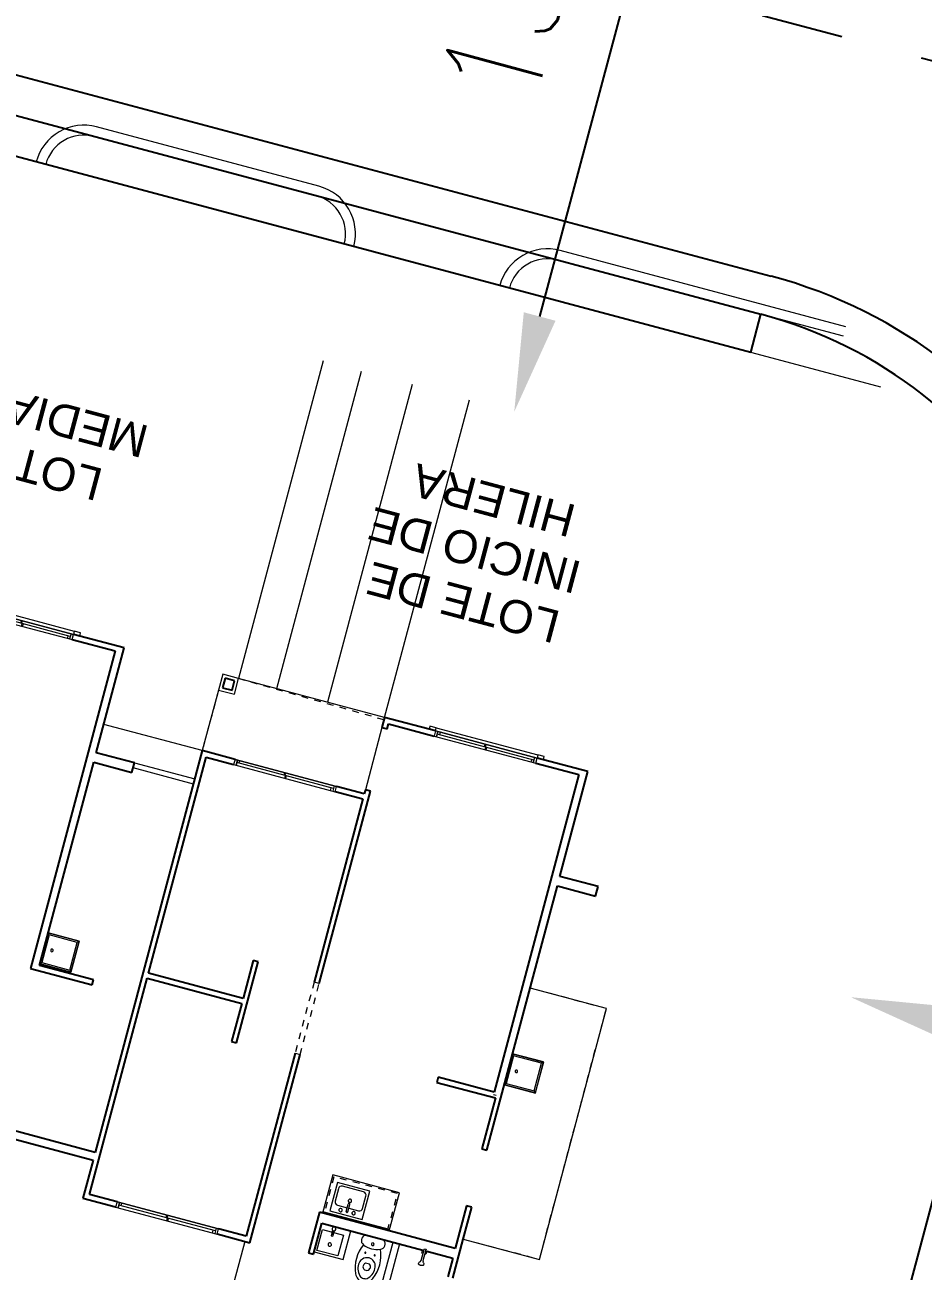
# Model space of a CAD drawing. Header units: metres. Extents: x 689715 to 690980, y 1005284 to 1006835.
# Drawn here: x 690750.45 to 690764.12, y 1005584.69 to 1005603.64 of the extents above; entities that cross this region are included whole.
import ezdxf

# ---------------------------------------------------------------- set-up
doc = ezdxf.new("R2010")
doc.units = ezdxf.units.M
for name, pattern in [('CENTER', [2, 1.25, -0.25, 0.25, -0.25]), ('Dash', [0.006, 0.003, -0.003]), ('Overhead', [0.00396875, 0.00238125, -0.0015875])]:
    doc.linetypes.add(name, pattern=pattern)
for name, color, linetype, lineweight in [('A-AREA', 250, 'Dash', 9), ('A-COLS', 52, 'Continuous', 9), ('A-DETL-GENF', 92, 'Continuous', 9), ('A-DETL-MEDM', 33, 'Continuous', 18), ('A-FLOR', 250, 'Continuous', 9), ('A-GENM', 13, 'Continuous', 9), ('A-GLAZ', 151, 'Continuous', 9), ('A-WALL', 250, 'Continuous', 9), ('G-ANNO-TEXT', 2, 'Continuous', 9), ('P-PIPE', 250, 'Continuous', 9), ('P-SANR-FIXT', 250, 'Continuous', 9), ('Q-CASE', 31, 'Continuous', 9), ('X1$0$A-FLOR', 250, 'Continuous', 9)]:
    doc.layers.add(name, color=color, linetype=linetype, lineweight=lineweight)
for name, color, linetype in [('A-BLDG', 7, 'Continuous'), ('C-CALLE-ACERA', 8, 'Continuous'), ('C-CALLE-DIM', 5, 'Continuous'), ('C-CALLE-RGIRO', 8, 'Continuous'), ('CALLES-CENTRO', 2, 'CENTER')]:
    doc.layers.add(name, color=color, linetype=linetype)
doc.styles.add('ARIAL', font='arial.ttf')
doc.styles.add('ESTANDAR', font='romans.shx')
doc.styles.add('ESTANDAR 0.8', font='romans.shx', dxfattribs={"width": 0.8})
doc.dimstyles.new('R_GIRO', dxfattribs={"dimtxt": 1.2, "dimasz": 1.2, "dimexe": 0.18, "dimexo": 0.0625, "dimgap": 0.09, "dimtad": 0, "dimdec": 1, "dimdsep": 46, "dimtxsty": 'ESTANDAR', "dimcen": 0, "dimclrt": 2, "dimadec": 0, "dimazin": 0, "dimtfac": 1, "dimtdec": 1, "dimtofl": 0, "dimtmove": 0, "dimatfit": 3, "dimfxl": 1, "dimtolj": 1, "dimtzin": 0, "dimarcsym": 0})
doc.dimstyles.new('RGIRO', dxfattribs={"dimtxt": 1.5, "dimasz": 1.5, "dimexe": 0.18, "dimexo": 0.06, "dimgap": 0.9, "dimtad": 1, "dimzin": 0, "dimdsep": 46, "dimtxsty": 'ESTANDAR 0.8', "dimcen": 0, "dimse1": 1, "dimse2": 1, "dimclrd": 9, "dimclre": 1, "dimclrt": 3, "dimadec": 0, "dimazin": 0, "dimtfac": 1, "dimtmove": 2, "dimatfit": 3, "dimfxl": 1, "dimtfill": 1, "dimtolj": 1, "dimtzin": 0, "dimarcsym": 2})

# ---------------------------------------------------------------- blocks, each defined once
blk = doc.blocks.new('*D139')
at = {"layer": 'C-CALLE-DIM', "color": 9, "lineweight": -2, "transparency": 16777216}
blk.add_line((690776.0601947187, 1005585.373957498), (690764.4655124819, 1005588.466423151), dxfattribs=at)
at = {"layer": 'C-CALLE-DIM', "color": 9, "transparency": 16777216}
for points in [[(690764.5299388496, 1005588.707979031), (690764.4010861141, 1005588.224867271), (690763.0161772022, 1005588.852981358)], [(690776.1246210863, 1005585.615513378), (690775.9957683508, 1005585.132401618), (690777.5095299983, 1005584.987399291)]]:
    blk.add_solid(points, dxfattribs=at)
at = {"layer": 'Defpoints', "color": 0, "transparency": 16777216}
for p in [(690763.3912588153, 1005590.259287072), (690763.0161772022, 1005588.852981358), (690777.8846116113, 1005586.393705004)]:
    blk.add_point(p, dxfattribs=at)
at = {"layer": 'C-CALLE-DIM', "color": 3, "transparency": 16777216, "insert": (690770.6880676276, 1005588.514459132), "char_height": 1.5, "attachment_point": 5, "rotation": 345.0660436332267, "style": 'ESTANDAR 0.8', "bg_fill": 3, "box_fill_scale": 1.1, "bg_fill_color": 256, "bg_fill_true_color": 13158600, "bg_fill_transparency": 0}
blk.add_mtext('\\A1;15.00', dxfattribs=at)
blk = doc.blocks.new('*D137')
at = {"layer": 'C-CALLE-DIM', "color": 9, "lineweight": -2, "transparency": 16777216}
blk.add_line((690761.0135693222, 1005609.450218302), (690758.2818913285, 1005599.208248993), dxfattribs=at)
at = {"layer": 'C-CALLE-DIM', "color": 9, "transparency": 16777216}
for points in [[(690760.7720134421, 1005609.51464467), (690761.255125202, 1005609.385791935), (690761.4001275288, 1005610.899553582)], [(690758.0403354485, 1005599.272675361), (690758.5234472083, 1005599.143822625), (690757.8953331218, 1005597.758913713)]]:
    blk.add_solid(points, dxfattribs=at)
at = {"layer": 'Defpoints', "color": 0, "transparency": 16777216}
for p in [(690761.9020175734, 1005610.765692413), (690757.8953331218, 1005597.758913713), (690758.3972231664, 1005597.625052544)]:
    blk.add_point(p, dxfattribs=at)
at = {"layer": 'C-CALLE-DIM', "color": 3, "transparency": 16777216, "insert": (690758.0534615177, 1005604.754447675), "char_height": 1.5, "attachment_point": 5, "rotation": 75.06604363485307, "style": 'ESTANDAR 0.8', "bg_fill": 3, "box_fill_scale": 1.1, "bg_fill_color": 256, "bg_fill_true_color": 13158600, "bg_fill_transparency": 0}
blk.add_mtext('\\A1;13.60', dxfattribs=at)
blk = doc.blocks.new('Window-Sliding - VENTANA DE 1_60 X 1_20-675561-PLANO CLAVE')
at = {"layer": 'A-GLAZ'}
for p, q in [((0.8003658304546725, 0.03999999999999999), (-0.7996341695453272, 0.03999999999999999)), ((-0.7996341695453272, 0.03999999999999999), (-0.7996341695453272, -0.04254999999902379)), ((-0.7996341695453272, 0.04000000000097636), (0.8003658304546725, 0.04000000000097636)), ((-0.7615341697799087, -0.04254999999902379), (-0.7615341697799087, 0.04000000000097636)), ((-0.7615341697799087, 0.04000000000097636), (-0.7615341697799087, -0.04254999999902379)), ((-0.7266091695452884, 0.04000000000097636), (-0.7266091695452884, -0.001274999999028649)), ((-0.02185916954532734, 0.04000000000097636), (-0.02185916954532734, -0.001274999999028649)), ((0.000365830454672653, -0.001274999999028649), (0.000365830454672653, 0.04000000000097636)), ((0.7622658304671645, 0.04000000000097636), (0.7622658304671645, -0.04254999999902379)), ((0.8003658304546725, -0.04254999999902379), (0.8003658304546725, 0.03999999999999999)), ((-0.7996341695453272, -0.04254999999902379), (0.8003658304546725, -0.04254999999902379)), ((-0.7996341695453272, -0.04254999999902379), (0.8003658304546725, -0.04254999999902379)), ((-0.7996341692992297, -0.04254999999902379), (0.8003658304556447, -0.04254999999902379)), ((0.7622658304671645, -0.001274999999028649), (-0.7615341697799086, -0.001274999999028649)), ((0.000365830454672653, -0.001274999999028649), (0.000365830454672653, -0.04254999999902379)), ((0.02259083045467268, -0.04254999999902379), (0.02259083045467268, -0.001274999999028649)), ((0.7273408304547152, -0.04254999999902379), (0.7273408304547152, -0.001274999999028649))]:
    blk.add_line(p, q, dxfattribs=at)
blk = doc.blocks.new('M_MOLDURA SENCILLA PARA VENTANAS - Type 3-V2-PLANO CLAVE')
at = {"layer": 'A-GENM', "lineweight": 18}
for p, q in [((-0.675000000000009, 0.09000000000000012), (-0.7750000000000079, 0.09000000000000012)), ((-0.7750000000000079, 0.09000000000000012), (-0.7750000000000079, 0.04000000000000011)), ((-0.7750000000000079, 0.04000000000000011), (-0.675000000000009, 0.04000000000000011)), ((-0.675000000000009, 0.04000000000000011), (-0.675000000000009, 0.09000000000000012)), ((1.024999999999992, 0.09000000000000012), (0.9249999999999912, 0.09000000000000012)), ((0.9249999999999912, 0.09000000000000012), (0.9249999999999912, 0.04000000000000011)), ((0.926750023263787, 0.04000000000000011), (1.024999999999992, 0.04000000000000011)), ((1.024999999999992, 0.04000000000000011), (1.024999999999992, 0.09000000000000012))]:
    blk.add_line(p, q, dxfattribs=at)
at = {"layer": 'A-GENM'}
blk.add_line((-0.675000000000008, 0.09000000000000001), (0.924999999999992, 0.09000000000000001), dxfattribs=at)
blk = doc.blocks.new('Sink - Utility - 455 mmx455 mm-688411-PLANO CLAVE')
at = {"layer": 'P-SANR-FIXT'}
for p, q in [((0.494128402543429, 0.2444437499999881), (0.006527169486172977, 0.2444437499999881)), ((0.006527169486180016, 0.2436499999999884), (0.4933346525434293, 0.2436499999999884)), ((0.02936875000000625, 0.2174562499999934), (0.006527169486180016, 0.2436499999999884)), ((0.02936875000000625, 0.2174562499999934), (0.02936875000000625, -0.2174562500000077)), ((0.4706312500000136, 0.2174562499999934), (0.02936875000000625, 0.2174562499999934)), ((0.4933346525434293, 0.2436499999999884), (0.4706312500000136, 0.2174562499999934)), ((0.4706312500000136, -0.2174562500000076), (0.4706312500000136, 0.2174562499999934)), ((0.4933346525434293, 0.2436499999999884), (0.4933346525434293, -0.2436500000000057)), ((0.4941284025434291, -0.2444437500000057), (0.4941284025434291, 0.2444437499999881)), ((0.02936875000000625, -0.2174562500000077), (0.006527169486180016, -0.2436500000000057)), ((0.4933346525434293, -0.2436500000000057), (0.006527169486180016, -0.2436500000000057)), ((0.006527169486171747, -0.2444437500000056), (0.4941284025434291, -0.2444437500000056)), ((0.02936875000000625, -0.2174562500000077), (0.4706312500000136, -0.2174562500000077)), ((0.4706312500000136, -0.2174562500000076), (0.4933346525434293, -0.2436500000000057))]:
    blk.add_line(p, q, dxfattribs=at)
for centre, radius, start, end in [((0.1301750000000063, -9.71852056014801e-15), 0.02000000000000002, 90.00000000000084, 269.9999999999999), ((0.1301750000000063, -9.718520560148014e-15), 0.01999999999999999, 89.99999999999997, 269.9999999999994), ((0.1301750000000063, -9.71852056014801e-15), 0.02, 269.9999999999999, 89.99999999999962), ((0.1301750000000063, -9.718520560148014e-15), 0.01999999999999999, 269.9999999999994, 89.9999999999993)]:
    blk.add_arc(centre, radius, start, end, dxfattribs=at)
blk = doc.blocks.new('FRESNO B')
at = {"layer": 'A-FLOR', "color": 141}
for p, q in [((-1.953992523340276e-13, 6.730000000000018), (0.9499999999999424, 6.730000000000004)), ((0.9499999999999424, 6.65000000000002), (-7.460698725481052e-14, 6.65000000000002)), ((-8.881784197001252e-14, 5.249999999999986), (-8.881784197001252e-14, 6.204096295797726)), ((-7.460698725481052e-14, 6.204096295797697), (1.549999999999887, 6.204096295797697))]:
    blk.add_line(p, q, dxfattribs=at)
at = {"layer": 'A-WALL', "color": 141, "lineweight": 25}
for p, q in [((1.549999999999894, 12.65000000000002), (-6.750155989720952e-14, 12.65000000000002)), ((-7.460698725481052e-14, 6.204096295797697), (-6.750155989720952e-14, 12.53000000000002)), ((-6.750155989720952e-14, 12.53000000000002), (3.769999999999921, 12.53000000000002)), ((1.669999999999892, 10.08000000000003), (0.6999999999999922, 10.08000000000003)), ((0.6999999999999922, 10.08000000000003), (0.6999999999999922, 10.00000000000003)), ((1.669999999999892, 5.080000000000027), (1.669999999999892, 10.08000000000003)), ((0.6999999999999922, 10.00000000000003), (1.549999999999894, 10.00000000000003)), ((1.549999999999894, 10.00000000000003), (1.549999999999887, 6.800000000000026)), ((1.549999999999887, 6.800000000000026), (0.9499999999999424, 6.800000000000026)), ((0.9499999999999424, 6.800000000000026), (0.9499999999999424, 6.65000000000002)), ((0.9499999999999424, 6.65000000000002), (1.549999999999887, 6.65000000000002)), ((1.549999999999887, 6.65000000000002), (1.549999999999887, 5.000000000000014)), ((1.549999999999887, 5.000000000000014), (2.349999999999884, 5.000000000000014)), ((2.349999999999884, 5.080000000000027), (1.669999999999892, 5.080000000000027))]:
    blk.add_line(p, q, dxfattribs=at)
at = {"layer": 'X1$0$A-FLOR', "color": 141}
for p, q in [((0.4999999999998082, -1.800000000000168), (7.79999999999988, -1.800000000000182)), ((0.4999999999998046, -2.40000000000002), (3.999999999999904, -2.400000000000034)), ((0.4999999999998046, -2.550000000000026), (3.999999999999904, -2.550000000000026))]:
    blk.add_line(p, q, dxfattribs=at)
for radius in [0.75, 0.6]:
    blk.add_arc((3.999999999999904, -1.800000000000026), radius, 270, 0, dxfattribs=at)
at = {"layer": 'A-GENM', "color": 141, "rotation": 180}
blk.add_blockref('M_MOLDURA SENCILLA PARA VENTANAS - Type 3-V2-PLANO CLAVE', (3.27675002326367, 5.04000000000002), dxfattribs=at)
at = {"layer": 'A-GLAZ', "color": 141, "rotation": 180}
blk.add_blockref('Window-Sliding - VENTANA DE 1_60 X 1_20-675561-PLANO CLAVE', (3.150365830454557, 5.04000000000002), dxfattribs=at)
at = {"layer": 'P-SANR-FIXT', "color": 141, "rotation": 180}
blk.add_blockref('Sink - Utility - 455 mmx455 mm-688411-PLANO CLAVE', (1.556527169486078, 9.730000000000032), dxfattribs=at)
at = {"layer": 'G-ANNO-TEXT', "color": 141, "char_height": 0.5, "attachment_point": 1, "style": 'ARIAL'}
for s, insert, width in [('LOTE DE ', (2.534416308166673, 2.953583899203593), 3.142615), ('MEDIANERO', (2.031707974833342, 2.143297440870256), 4.168774999999999)]:
    blk.add_mtext(s, dxfattribs=dict(at, insert=insert, width=width))
blk = doc.blocks.new('M_MOLDURA SENCILLA PARA VENTANAS - Type 3-V10-PLANO CLAVE')
at = {"layer": 'A-GENM', "lineweight": 18}
for p, q in [((-0.6750000000000111, 0.09000000000000012), (-0.7750000000000058, 0.09000000000000012)), ((-0.7750000000000058, 0.09000000000000012), (-0.7750000000000058, 0.04000000000000011)), ((-0.7750000000000058, 0.04000000000000011), (-0.6750000000000111, 0.04000000000000011)), ((-0.6750000000000111, 0.04000000000000011), (-0.6750000000000111, 0.09000000000000012)), ((1.024999999999992, 0.09000000000000012), (0.9249999999999889, 0.09000000000000012)), ((0.9249999999999889, 0.09000000000000012), (0.9249999999999889, 0.04000000000000011)), ((0.9249999999999889, 0.04000000000000011), (1.024999999999992, 0.04000000000000011)), ((1.024999999999992, 0.04000000000000011), (1.024999999999992, 0.09000000000000012))]:
    blk.add_line(p, q, dxfattribs=at)
at = {"layer": 'A-GENM'}
blk.add_line((-0.675000000000008, 0.09000000000000001), (0.924999999999992, 0.09000000000000001), dxfattribs=at)
blk = doc.blocks.new('Asiento de WC con cisterna - Basado en muro _1_ - 700 x 370 mm-V7-PLANO CLAVE')
at = {"layer": 'P-SANR-FIXT'}
for p, q in [((0.08188709035935567, 0.5055635977873038), (0.09421954282716859, 0.493231145319493)), ((0.09421954282716859, 0.493231145319493), (0.1557804571728157, 0.493231145319493)), ((0.1557804571728157, 0.493231145319493), (0.1681124345074399, 0.5055631226541172)), ((-0.02187722138719559, 0.07499999999999994), (-0.02187722138719559, 0.08391989724035026)), ((-0.02187722138719559, 0.07499999999999994), (-0.02187722138719559, 0.08391989724035026)), ((0.2718772213871811, 0.0839198972403314), (0.2718772213871811, 0.07499999999999994)), ((0.2718772213871811, 0.0839198972403314), (0.2718772213871811, 0.07499999999999994))]:
    blk.add_line(p, q, dxfattribs=at)
for centre, radius, start, end in [((0.1263906931667725, 0.6279586832031133), 0.1500205755124663, 90.53114040896261, 156.2031105431063), ((0.1263906931667726, 0.627958683203113), 0.1500205755124664, 90.53114040896229, 156.2031105431058), ((0.1236093068331425, 0.6279586832032669), 0.1500205755124664, 23.79688945691986, 89.46885958470654), ((0.1236093068331423, 0.6279586832032668), 0.1500205755124665, 23.79688945691951, 89.46885958470611), ((0.5000422088294059, 0.4631829594189233), 0.5583911110627031, 156.2031105431048, 204.6060293370741), ((0.5000422088294061, 0.4631829594189232), 0.5583911110627032, 156.2031105431045, 204.6455084719933), ((0.2155035793955505, 0.5453808393940114), 0.2198801290422032, 135.6026374064219, 189.0939245400835), ((0.1167033178664538, 0.6421242949030073), 0.08160219203835921, 84.16452320228078, 135.6026374064211), ((0.1249996889637568, 0.5385196732527052), 0.05811982397823022, 17.18294614083706, 162.8135445182307), ((0.1332966821335287, 0.6421242949030073), 0.08160219203835917, 44.39736259357652, 95.8354767977185), ((0.03449642060443201, 0.5453808393940114), 0.2198801290422031, 350.9060754599147, 44.3973625935772), ((-0.2500422088294234, 0.4631829594189235), 0.5583911110627031, 335.3544915280072, 23.79688945691954), ((-0.2500422088294235, 0.4631829594189235), 0.5583911110627032, 335.3939706629263, 23.79688945691991), ((0.1249965700011368, 0.5308938083802591), 0.1282210170177353, 189.0939245400833, 270.0015327010727), ((0.1172424294186785, 0.5409189368466328), 0.0499999999999988, 162.8135445182306, 225.0000000000047), ((0.1250034299988457, 0.5308938083802591), 0.1282210170177353, 269.9984672994297, 317.5547232189022), ((0.1327570954481102, 0.5409184617134469), 0.05000000000000183, 314.9999999999996, 17.18294614083711), ((0.1250034299988457, 0.5308938083802591), 0.1282210170177355, 317.5547232189018, 350.9060754599144), ((0.0221904505495775, 0.1536969039532579), 0.0825275128411137, 113.1217691630647, 237.7255393616297), ((0.02219045054957754, 0.1536969039532579), 0.08252751284111375, 113.1217691630644, 237.7255393616293), ((0.1249999999999927, -0.08708317119861808), 0.3443382231803591, 66.87823083693358, 113.121769163063), ((0.1249999999982369, -0.08708317119446829), 0.3443382231758532, 112.6568070909436, 113.1217691630658), ((0.0518305911706004, 0.3404140648905677), 0.007829715225314391, 1.272221872585407e-12, 180.0000000000004), ((0.0518305911706004, 0.3404140648905676), 0.007829715225314412, 179.9999999999999, 359.9999999999992), ((0.1256452486108077, 0.1862915561837395), 0.02088535773801652, 2.544443745170813e-14, 180), ((0.1997880414132113, 0.3404140648905682), 0.007829715225314409, 7.124442486478279e-13, 180.000000000004), ((0.1997880414132113, 0.3404140648905676), 0.007829715225314452, 179.9999999999995, 1.933777246329818e-12), ((0.1249999999989467, -0.08708317120110491), 0.3443382231830575, 66.87823083693642, 67.34319290905344), ((0.2278095494504263, 0.1536969039532501), 0.08252751284111375, 302.2744606383561, 66.87823083693543), ((0.2278095494504263, 0.1536969039532501), 0.08252751284111372, 302.2744606383558, 66.87823083693507), ((0.1256452486108077, 0.1862915561837395), 0.02088535773801541, 180, 5.088887490341627e-14)]:
    blk.add_arc(centre, radius, start, end, dxfattribs=at)
blk = doc.blocks.new('Shower_System-Symmons-Dia-Shower-Tub_Spout - 2_5 GPM Flow Restrictor_ Chrome-789671-PLANO CLAVE')
at = {"layer": 'P-PIPE'}
for p, q in [((10.78847418490957, 5.64833240039586), (10.78847418490957, 5.673732400395861)), ((10.79472028818157, 5.642086297123863), (10.78847418490957, 5.64833240039586)), ((10.80742028818156, 5.634753948705157), (10.79472028818157, 5.642086297123863)), ((10.80742028818156, 5.620154265245772), (10.80742028818156, 5.634753948705157)), ((10.81377028818157, 5.463495703043542), (10.81377028818156, 5.614123166941712)), ((10.83917028818159, 5.614123166941712), (10.83917028818159, 5.463495703043542)), ((10.85822028818159, 5.642086297123863), (10.84552028818159, 5.634753948705158)), ((10.84552028818159, 5.634753948705158), (10.84552028818159, 5.620154265245772)), ((10.86446639145359, 5.648332400395861), (10.85822028818159, 5.642086297123863)), ((10.86446639145359, 5.673732400395862), (10.86446639145359, 5.648332400395861)), ((10.79472028818157, 5.458853730516862), (10.81200504935531, 5.463495703043542)), ((10.79472028818157, 5.455054265245675), (10.79472028818157, 5.458853730516862)), ((10.81377028818158, 5.455054265245715), (10.79472028818157, 5.455054265245715)), ((10.81200504935531, 5.463495703043542), (10.81377028818157, 5.463495703043542)), ((10.81377028818158, 5.429654265245681), (10.81377028818158, 5.455054265245715)), ((10.83917028818158, 5.429654265245681), (10.81377028818158, 5.429654265245681)), ((10.83917028818159, 5.463495703043542), (10.84093552700785, 5.463495703043542)), ((10.85822028818159, 5.455054265245715), (10.83917028818158, 5.455054265245715)), ((10.83917028818158, 5.455054265245715), (10.83917028818158, 5.429654265245681)), ((10.84093552700785, 5.463495703043542), (10.85822028818159, 5.458853730516863)), ((10.85822028818159, 5.458853730516863), (10.85822028818159, 5.455054265245715))]:
    blk.add_line(p, q, dxfattribs=at)
blk.add_open_spline([(10.78847418490957, 5.673732400395861), (10.78847654084586, 5.674601728311892), (10.78882015961313, 5.676313428696286), (10.79036904348912, 5.678832166529689), (10.79290117796723, 5.681205930820459), (10.79749763517924, 5.684101631818613), (10.80530575190709, 5.687059475227506), (10.81697131742473, 5.689164437133897), (10.82966575595639, 5.689597408816618), (10.8420135478714, 5.68831017386291), (10.8535677299157, 5.685208237250614), (10.86227323625739, 5.680183749285701), (10.86446050161287, 5.67590572018594), (10.86446639145359, 5.673732400395862)], degree=3, knots=[0, 0, 0, 0, 0.05263157894736842, 0.1052631578947368, 0.1578947368421053, 0.2105263157894737, 0.3157894736842105, 0.4210526315789473, 0.5263157894736842, 0.631578947368421, 0.7368421052631579, 0.868421052631579, 1, 1, 1, 1], dxfattribs=at)
for points in [[(10.81377028818156, 5.614123166941712), (10.81243554213799, 5.614630948917133), (10.81012839499278, 5.615792135391595), (10.80792105471739, 5.617888621405987), (10.80742151009942, 5.61939317255876), (10.80742028818156, 5.620154265245772)], [(10.84552028818159, 5.620154265245772), (10.84551906626373, 5.61939317255876), (10.84501952164576, 5.617888621405988), (10.84281218137037, 5.615792135391595), (10.84050503422517, 5.614630948917135), (10.83917028818159, 5.614123166941712)]]:
    blk.add_open_spline(points, degree=3, dxfattribs=at)
at = {"layer": 'P-SANR-FIXT'}
for p, q in [((10.79472028818157, 5.461404265245669), (10.79472028818157, 5.505854265245668)), ((10.79472028818157, 5.505854265245668), (10.81377028818157, 5.505854265245668)), ((10.83917028818158, 5.505854265245668), (10.85822028818158, 5.505854265245668)), ((10.85822028818158, 5.505854265245668), (10.85822028818158, 5.46140426524567)), ((10.73122028818158, 5.455054265245669), (10.73122028818158, 5.461404265245669)), ((10.73122028818158, 5.461404265245669), (10.79472028818157, 5.461404265245669)), ((10.85822028818158, 5.46140426524567), (10.92172028818158, 5.46140426524567)), ((10.92172028818158, 5.46140426524567), (10.92172028818158, 5.455054265245669))]:
    blk.add_line(p, q, dxfattribs=at)
blk = doc.blocks.new('M_PONTUS45_2017 - M_PONTUS45_2017-883207-PLANO CLAVE')
at = {"layer": 'A-GENM'}
for p, q in [((0.2279999999999978, 0.5280000000000005), (-0.2280000000000022, 0.5280000000000005)), ((-0.2280000000000022, 0.5280000000000005), (-0.2280000000000022, 0.07500000000000001)), ((-0.1359999999999999, 0.167995535799878), (-0.1359999999999999, 0.4948549201694228)), ((-0.1359999999999994, 0.4948549201694216), (0.1930000000000005, 0.4948549201694216)), ((0.1930000000000005, 0.4948549201694228), (0.1930000000000005, 0.167995535799878)), ((0.1930000000000005, 0.167995535799878), (-0.1359999999999999, 0.167995535799878))]:
    blk.add_line(p, q, dxfattribs=at)
at = {"layer": 'P-SANR-FIXT'}
for p, q in [((0.01334027428635848, 0.2253312500000225), (0.0133402742863582, 0.1390111950436073)), ((0.04366380000000099, 0.2253312500000224), (0.01334027428635848, 0.2253312500000225)), ((0.0221499999999993, 0.1999312500000069), (0.02214999999999903, 0.143680550901422)), ((0.03484999999999897, 0.1999312500000069), (0.0221499999999993, 0.1999312500000069)), ((0.03484999999999869, 0.1436805509014218), (0.03484999999999897, 0.1999312500000069)), ((0.0436638000000007, 0.1392898136295784), (0.04366380000000099, 0.2253312500000224))]:
    blk.add_line(p, q, dxfattribs=at)
for centre, radius, start, end in [((0.02850000000000183, 0.3600363776654815), 0.02717799999999874, 359.9999999999991, 179.9999999999995), ((0.02850000000000183, 0.3600363776654815), 0.02717799999999875, 179.9999999999999, 359.9999999999992), ((0.02850000000000062, 0.1150000000000157), 0.02937509999996869, 359.9999999999992, 179.9999999999995), ((0.02850000000000062, 0.1150000000000157), 0.0293750999999687, 179.9999999999998, 359.9999999999993), ((0.02850000000000262, 0.1149999999999975), 0.02937509999998626, 77.51585301925981, 102.4841469807401)]:
    blk.add_arc(centre, radius, start, end, dxfattribs=at)
blk = doc.blocks.new('M_Opening-Door - 0915 x 2134mm-891380-PLANO CLAVE')
at = {"layer": 'A-DETL-GENF', "linetype": 'Overhead'}
for p, q in [((0.5518113432835852, 0.04000000000000224), (-0.5681886567164147, 0.04000000000000224)), ((-0.5681886567164147, -0.03999999999999618), (0.5518113432835852, -0.03999999999999618))]:
    blk.add_line(p, q, dxfattribs=at)
at = {"layer": 'A-DETL-MEDM'}
for p, q in [((-0.5681886567164147, 0.04000000000000224), (-0.5681886567164147, -0.03999999999999618)), ((0.551811343283585, -0.03999999999999618), (0.551811343283585, 0.04000000000000224))]:
    blk.add_line(p, q, dxfattribs=at)
blk = doc.blocks.new('M_Base Cabinet-Double Door Sink Unit - 105-535934-PLANO CLAVE')
at = {"layer": 'Q-CASE', "linetype": 'Dash'}
for p, q in [((-0.4812622950819733, -6.767919558114955e-17), (-0.4812622950819733, -0.5799999999999997)), ((0.5187377049180263, -0.5799999999999997), (0.5187377049180263, -6.767919558114955e-17)), ((-0.4812622950819733, -0.5799999999999997), (0.5187377049180263, -0.5799999999999997))]:
    blk.add_line(p, q, dxfattribs=at)
blk = doc.blocks.new('Counter Top w Sink Hole - 600mm Depth-798893-PLANO CLAVE')
at = {"layer": 'Q-CASE'}
for p, q in [((-1.200462295081971, 0), (-1.200462295081971, -0.5999999999999998)), ((-0.1504622950819716, -0.5999999999999998), (-0.1504622950819716, 0)), ((-1.200462295081969, -0.01904999999999946), (-0.1504622950819689, -0.01904999999999946)), ((-1.200462295081971, -0.5999999999999998), (-0.1504622950819716, -0.5999999999999998))]:
    blk.add_line(p, q, dxfattribs=at)
blk = doc.blocks.new('Fregadero de cocina - Isla - 510 x 450 mm-V14-PLANO CLAVE')
at = {"layer": 'P-SANR-FIXT'}
for p, q in [((-0.2393107594349382, 0.2273454011136385), (-0.2393107594349382, -0.22265459888635)), ((0.2706892405650619, 0.2273454011136385), (-0.2393107594349382, 0.2273454011136385)), ((0.2706892405650619, -0.22265459888635), (0.2706892405650619, 0.2273454011136386)), ((-0.2012107594349317, 0.06224540111364279), (-0.2012107594349317, -0.1337545988863613)), ((0.002989240565061231, 0.1130454011136345), (-0.1504107594349398, 0.1130454011136345)), ((0.00298924056506123, 0.1701954011136374), (0.00298924056506123, 0.05314540111363695)), ((0.0283892405650612, 0.1701954011136374), (0.0283892405650612, 0.05314540111363695)), ((0.1817892405650552, 0.1130454011136363), (0.02838924056506121, 0.1130454011136363)), ((0.2325892405650642, -0.1337545988863628), (0.2325892405650642, 0.06224540111362735)), ((-0.1504107594349319, -0.1845545988863609), (0.1817892405650662, -0.1845545988863609)), ((-0.2393107594349382, -0.22265459888635), (0.2706892405650619, -0.22265459888635))]:
    blk.add_line(p, q, dxfattribs=at)
for centre, radius, start, end in [((-0.08591075943493846, 0.1671166075596429), 0.0254000000000002, 359.9999999999996, 179.9999999999998), ((0.1172892405650611, 0.172313332320954), 0.02540000000000013, 359.9999999999996, 179.9999999999998), ((-0.1504107594349399, 0.06224540111364263), 0.05079999999999229, 89.99999999999994, 180), ((-0.08591075943493846, 0.1671166075596429), 0.02540000000000019, 180.0000000000001, 3.562221243239139e-13), ((0.01568924056506129, -5.66033779171555e-17), 0.02539999999999978, 359.9999999999996, 179.9999999999998), ((0.01568924056506129, -5.586524424723636e-17), 0.02539999999999978, 180.0000000000001, 3.053332494204976e-13), ((0.01568924056506121, 0.1701954011136374), 0.0127, 359.9999999999996, 179.9999999999999), ((0.01568924056506121, 0.05314540111363695), 0.01269999999999997, 180, 5.088887490341627e-14), ((0.1172892405650611, 0.172313332320954), 0.02540000000000013, 180.0000000000001, 3.562221243239139e-13), ((0.1817892405650552, 0.06224540111362734), 0.05080000000000862, 359.9999999999996, 90.00000000000006), ((-0.150410759434932, -0.1337545988863612), 0.05079999999999975, 179.9999999999997, 269.9999999999994), ((0.1817892405650661, -0.1337545988863628), 0.05079999999999806, 269.9999999999996, 2.544443745170813e-14)]:
    blk.add_arc(centre, radius, start, end, dxfattribs=at)
blk = doc.blocks.new('M_Rectangular Column - 25X25-664251-PLANO CLAVE')
at = {"layer": 'A-COLS'}
for p, q in [((0.1250000000000005, 0.1250000000000036), (-0.1249999999999997, 0.1250000000000036)), ((-0.1249999999999997, 0.1250000000000036), (-0.1249999999999997, -0.1249999999999954)), ((0.1250000000000005, -0.1249999999999954), (0.1250000000000005, 0.1250000000000036)), ((-0.1249999999999997, -0.1249999999999954), (0.1250000000000005, -0.1249999999999954))]:
    blk.add_line(p, q, dxfattribs=at)
blk = doc.blocks.new('FRESNO A')
at = {"layer": 'A-COLS'}
h = blk.add_hatch(dxfattribs=at)
h.set_pattern_fill('FP_2', color=141, style=0, pattern_type=2)
h.set_pattern_definition([(49.99999999999999, (-60.87647028818293, 7.224945734754492), (0.4556770199074901, -0.04034170953528002), [0.048, -0.524]), (355, (-60.87647028818293, 7.224945734754492), (-0.08772022844793115, 0.4774622095213848), [0.038, -0.419]), (100.451, (-60.83847028818293, 7.221945734754492), (0.3676563626281205, 0.4379563894031687), [0.04, -0.445]), (46.184, (-60.87647028818293, 7.351945734754494), (0.6776120746636465, -0.1055219231725278), [0.071, -0.7859999999999999]), (96.63599999999998, (-60.82047028818293, 7.342945734754494), (0.5934750727977501, 0.618727999986832), [0.06099999999999998, -0.6679999999999996]), (351.184, (-60.87647028818293, 7.351945734754494), (0.5937771062446777, 0.6183015025856697), [0.057, -0.629]), (21, (-60.81347028818293, 7.319945734754491), (0.3789860528217545, -0.256200257155582), [0.048, -0.524]), (326, (-60.81347028818293, 7.319945734754491), (0.1547564319647091, 0.4601254685034858), [0.038, -0.419]), (71.45100000000001, (-60.78147028818293, 7.29894573475449), (0.5338849710407494, 0.2048019474927379), [0.04, -0.445]), (37.50000000000001, (-60.87647028818293, 7.224945734754492), (0.007874588010895286, 0.2114993873836487), [0.008, -0.406, 0.008, -0.417, -0.421]), (37.50000000000001, (-60.87647028818293, 7.224945734754492), (0.007874588010895286, 0.2114993873836487), [-0.8390000000000001, 0.008, -0.412]), (7.499999999999999, (-60.87647028818293, 7.224945734754492), (0.1666766369180628, 0.2509021695914251), [0.008, -0.234, 0.008, -0.396, -0.16]), (7.499999999999999, (-60.87647028818293, 7.224945734754492), (0.1666766369180628, 0.2509021695914251), [-0.647, 0.008, -0.152]), (327.5, (-61.01847028818293, 7.224945734754492), (0.3392980184879484, -0.01458953906577559), [0.008, -0.15, 0.008, -0.487, -0.657]), (327.5, (-61.01847028818293, 7.224945734754492), (0.3392980184879484, -0.01458953906577559), [-0.654, 0.008, -0.649]), (317.5, (-61.08147028818293, 7.224945734754492), (0.3702240791281796, 0.06358562128100498), [0.008, -0.198, 0.008, -0.321, -0.467]), (317.5, (-61.08147028818293, 7.224945734754492), (0.3702240791281796, 0.06358562128100498), [-0.535, 0.008, -0.458])])
h.paths.add_polyline_path([(7.100000000000065, 5.050000000000033), (7.250000000000085, 5.050000000000033), (7.250000000000085, 5.200000000000031), (7.100000000000065, 5.200000000000031), (7.100000000000065, 5.05739130434803)], flags=0)
at = {"layer": 'A-AREA', "color": 141}
for p, q in [((1.549999999999883, 12.36000000000009), (0.3499999999999375, 12.3600000000001)), ((0.3499999999999375, 12.3600000000001), (0.3499999999999233, 8.410000000000096)), ((0.3499999999999233, 8.410000000000096), (1.549999999999855, 8.410000000000089)), ((7.299999999999997, 5.250000000000036), (7.299999999999997, 6.204096295797761)), ((4.749999999999915, 5.039382239382341), (7.049999999999997, 5.003861003861097))]:
    blk.add_line(p, q, dxfattribs=at)
at = {"layer": 'A-COLS', "color": 141, "lineweight": 25}
for p, q in [((7.25, 5.200000000000038), (7.099999999999994, 5.200000000000038)), ((7.099999999999994, 5.200000000000038), (7.099999999999994, 5.050000000000033)), ((7.25, 5.050000000000033), (7.25, 5.200000000000038)), ((7.099999999999994, 5.050000000000033), (7.25, 5.050000000000033))]:
    blk.add_line(p, q, dxfattribs=at)
at = {"layer": 'A-FLOR', "color": 141}
for p, q in [((4.749999999999844, 13.25000000000011), (4.749999999999844, 14.15000000000011)), ((1.549999999999912, 12.36000000000009), (0.3499999999999375, 12.36000000000009)), ((0.3499999999999375, 12.36000000000009), (0.3499999999999375, 8.410000000000096)), ((0.3499999999999375, 8.410000000000096), (1.549999999999912, 8.410000000000096)), ((4.749999999999915, 5.160048147898884), (4.749999999999915, 6.140048147898938)), ((7.299999999999898, 5.250000000000036), (7.299999999999898, 6.204096295797775)), ((4.749999999999915, 5.000000000000099), (7.049999999999997, 5.000000000000099))]:
    blk.add_line(p, q, dxfattribs=at)
at = {"layer": 'A-WALL', "color": 141}
for p, q in [((2.469999999999899, 12.68000000000008), (2.469999999999899, 13.87000000000009)), ((2.569999999999894, 13.87000000000008), (2.569999999999894, 12.68000000000008)), ((1.629999999999868, 10.12000000000008), (1.669999999999874, 10.12000000000008))]:
    blk.add_line(p, q, dxfattribs=at)
at = {"layer": 'A-WALL', "color": 141, "lineweight": 25}
for p, q in [((3.689999999999898, 13.17000000000008), (3.689999999999912, 12.68000000000008)), ((3.769999999999897, 13.17000000000008), (3.689999999999898, 13.17000000000008)), ((3.769999999999897, 12.53000000000008), (3.769999999999897, 13.17000000000008)), ((5.185000000000002, 13.25000000000011), (4.66999999999986, 13.25000000000011)), ((4.66999999999986, 13.25000000000011), (4.66999999999986, 10.28681119365349)), ((4.749999999999858, 13.17000000000011), (5.185000000000002, 13.1700000000001)), ((4.749999999999858, 10.28681119365349), (4.749999999999858, 13.17000000000011)), ((7.299999999999912, 13.2500000000001), (6.785000000000011, 13.2500000000001)), ((6.785000000000011, 13.17000000000009), (7.219999999999914, 13.17000000000009)), ((7.219999999999914, 13.17000000000009), (7.219999999999914, 9.766811193653474)), ((7.299999999999912, 12.65000000000015), (7.299999999999912, 13.2500000000001)), ((1.549999999999883, 12.97500000000009), (1.549999999999883, 12.36000000000009)), ((1.629999999999868, 12.68000000000008), (1.629999999999868, 12.97500000000009)), ((2.038249999999877, 12.68000000000008), (1.629999999999868, 12.68000000000008)), ((1.629999999999868, 12.53000000000009), (3.769999999999897, 12.53000000000008)), ((1.629999999999868, 11.86000000000008), (1.629999999999868, 12.53000000000009)), ((3.689999999999898, 12.68000000000008), (2.10174999999991, 12.68000000000008)), ((8.849814697676877, 12.65000000000015), (7.299999999999912, 12.65000000000015)), ((7.299999999999912, 6.204096295797761), (7.299999999999912, 12.53000000000015)), ((1.549999999999883, 12.35998642538004), (1.549999999999855, 11.86000000000008)), ((1.549999999999855, 11.86000000000008), (1.629999999999868, 11.86000000000008)), ((1.549999999999855, 10.96000000000008), (1.549999999999855, 6.800000000000097)), ((1.629999999999868, 10.96000000000008), (1.549999999999855, 10.96000000000008)), ((1.629999999999853, 10.16000000000008), (1.629999999999868, 10.96000000000008)), ((5.729999999999933, 10.36681119365348), (5.649999999999892, 10.36681119365349)), ((5.649999999999892, 10.36681119365349), (5.649999999999935, 9.086811193653489)), ((5.729999999999933, 9.766811193653481), (5.729999999999933, 10.36681119365348)), ((2.549999999999855, 10.16000000000007), (1.629999999999868, 10.16000000000008)), ((1.66999999999986, 10.08000000000008), (2.549999999999855, 10.08000000000008)), ((1.66999999999986, 5.080000000000098), (1.66999999999986, 10.08000000000008)), ((2.549999999999855, 10.08000000000008), (2.549999999999855, 10.16000000000007)), ((7.219999999999914, 9.766811193653474), (5.729999999999933, 9.766811193653481)), ((5.729999999999933, 9.086811193653489), (5.729999999999933, 9.686811193653476)), ((5.729999999999933, 9.686811193653476), (7.219999999999914, 9.686811193653476)), ((7.219999999999914, 9.686811193653476), (7.219999999999914, 6.28409629579776)), ((4.669999999999916, 9.166811193653494), (4.669999999999916, 6.140048147898931)), ((4.749999999999915, 6.284096295797767), (4.749999999999915, 9.166811193653494)), ((5.649999999999935, 9.086811193653489), (5.729999999999933, 9.086811193653489)), ((1.549999999999855, 6.800000000000097), (0.9499999999998607, 6.800000000000104)), ((0.9499999999998607, 6.800000000000104), (0.9499999999998607, 6.650000000000098)), ((0.9499999999998607, 6.650000000000098), (1.549999999999855, 6.650000000000098)), ((1.549999999999855, 6.650000000000098), (1.549999999999855, 5.000000000000099)), ((5.184999999999917, 6.284096295797767), (4.749999999999915, 6.284096295797767)), ((7.219999999999914, 6.28409629579776), (6.784999999999926, 6.28409629579776)), ((4.669999999999916, 6.140048147898931), (4.749999999999915, 6.140048147898931)), ((4.749999999999915, 6.204096295797761), (5.184999999999917, 6.204096295797761)), ((4.749999999999915, 6.140048147898931), (4.749999999999915, 6.204096295797768)), ((6.784999999999926, 6.204096295797761), (7.299999999999912, 6.204096295797761)), ((4.669999999999916, 5.160048147898941), (4.669999999999916, 5.080000000000098)), ((4.749999999999915, 5.160048147898941), (4.669999999999916, 5.160048147898941)), ((4.749999999999915, 5.000000000000099), (4.749999999999915, 5.160048147898941)), ((1.549999999999855, 5.000000000000099), (2.349999999999866, 5.000000000000099)), ((2.349999999999866, 5.080000000000098), (1.66999999999986, 5.080000000000098)), ((4.669999999999916, 5.080000000000098), (3.949999999999861, 5.080000000000098)), ((3.949999999999861, 5.000000000000099), (4.749999999999915, 5.000000000000099))]:
    blk.add_line(p, q, dxfattribs=at)
at = {"layer": 'X1$0$A-FLOR', "color": 141}
for p, q in [((4.749999999999901, 5.000000000000007), (4.749999999999901, -2.131628207280301e-14)), ((5.649999999999892, -2.131628207280301e-14), (5.649999999999892, 5.000000000000007)), ((6.449999999999989, 5.000000000000014), (6.449999999999989, -7.105427357601002e-15)), ((7.049999999999983, -7.105427357601002e-15), (7.049999999999983, 5.000000000000014)), ((-1.250000000000242, -1.800000000000004), (7.800000000000026, -1.800000000000011)), ((-0.5000000000002416, -2.40000000000002), (3.999999999999943, -2.400000000000013)), ((-0.5000000000002416, -2.550000000000018), (3.999999999999943, -2.550000000000011))]:
    blk.add_line(p, q, dxfattribs=at)
for centre, radius, start, end in [((3.999999999999943, -1.800000000000061), 0.75, 270, 0), ((3.999999999999943, -1.800000000000061), 0.6, 270, 0), ((7.800000000000026, -1.800000000000075), 0.75, 180, 270), ((7.800000000000026, -1.800000000000075), 0.6, 180, 270)]:
    blk.add_arc(centre, radius, start, end, dxfattribs=at)
at = {"layer": 'A-COLS', "color": 141}
blk.add_blockref('M_Rectangular Column - 25X25-664251-PLANO CLAVE', (7.174999999999997, 5.125000000000028), dxfattribs=at)
at = {"layer": 'A-GENM', "color": 141}
blk.add_blockref('M_PONTUS45_2017 - M_PONTUS45_2017-883207-PLANO CLAVE', (3.461999999999904, 12.60500000000008), dxfattribs=at)
for name, p, rotation in [('M_Opening-Door - 0915 x 2134mm-891380-PLANO CLAVE', (4.709999999999923, 9.718622536937076), 269.9999999999999), ('M_MOLDURA SENCILLA PARA VENTANAS - Type 3-V10-PLANO CLAVE', (3.274999999999849, 5.040000000000099), 180)]:
    blk.add_blockref(name, p, dxfattribs=dict(at, rotation=rotation))
at = {"layer": 'A-GLAZ', "color": 141, "rotation": 180}
for p in [(5.985365830454683, 13.2100000000001), (5.985365830454597, 6.24409629579776), (3.150365830454533, 5.040000000000099)]:
    blk.add_blockref('Window-Sliding - VENTANA DE 1_60 X 1_20-675561-PLANO CLAVE', p, dxfattribs=at)
at = {"layer": 'P-SANR-FIXT', "color": 141}
for name, p in [('Asiento de WC con cisterna - Basado en muro _1_ - 700 x 370 mm-V7-PLANO CLAVE', (2.7349999999999, 12.60500000000008)), ('Shower_System-Symmons-Dia-Shower-Tub_Spout - 2_5 GPM Flow Restrictor_ Chrome-789671-PLANO CLAVE', (-8.756470288181688, 7.224945734754492)), ('Fregadero de cocina - Isla - 510 x 450 mm-V14-PLANO CLAVE', (3.349310759434829, 12.24265459888645))]:
    blk.add_blockref(name, p, dxfattribs=at)
at = {"layer": 'P-SANR-FIXT', "color": 141, "rotation": 180}
blk.add_blockref('Sink - Utility - 455 mmx455 mm-688411-PLANO CLAVE', (1.556527169486046, 9.686350000000076), dxfattribs=at)
at = {"layer": 'Q-CASE', "color": 141}
for name, p in [('Counter Top w Sink Hole - 600mm Depth-798893-PLANO CLAVE', (3.870462295081865, 12.53000000000009)), ('M_Base Cabinet-Double Door Sink Unit - 105-535934-PLANO CLAVE', (3.176262295081855, 12.53000000000009))]:
    blk.add_blockref(name, p, dxfattribs=at)
at = {"layer": 'G-ANNO-TEXT', "color": 141, "char_height": 0.5, "attachment_point": 1, "style": 'ARIAL'}
for s, insert, width in [('LOTE DE ', (2.55483552264559, 3.253583899203583), 3.142615), ('INICIO DE ', (2.435773022645591, 2.443297440870246), 3.447256249999999), ('HILERA', (2.740043855978925, 1.633010982536909), 2.501265)]:
    blk.add_mtext(s, dxfattribs=dict(at, insert=insert, width=width))
blk = doc.blocks.new('*D151')
at = {"layer": 'C-CALLE-RGIRO', "color": 0, "lineweight": -2, "transparency": 16777216}
blk.add_line((690768.4721995189, 1005597.47382905), (690767.429400702, 1005596.880052468), dxfattribs=at)
at = {"layer": 'C-CALLE-RGIRO', "color": 0, "transparency": 16777216}
blk.add_solid([(690767.3304379386, 1005597.053852271), (690767.5283634656, 1005596.706252666), (690766.3866018855, 1005596.286275887)], dxfattribs=at)
at = {"layer": 'Defpoints', "color": 0, "transparency": 16777216}
for p in [(690766.3866018855, 1005596.286275887), (690759.8691092816, 1005592.575172256)]:
    blk.add_point(p, dxfattribs=at)
at = {"layer": 'C-CALLE-RGIRO', "color": 2, "transparency": 16777216, "insert": (690770.1666790806, 1005598.438676981), "char_height": 1.2, "attachment_point": 5, "rotation": 29.657474003691604, "style": 'ESTANDAR'}
blk.add_mtext('\\A1;R7.5', dxfattribs=at)

msp = doc.modelspace()

# ---------------------------------------------------------------- linework, layer by layer
at = {"layer": 'C-CALLE-ACERA', "linetype": 'Continuous', "ltscale": 5}
for p, q in [((690707.3552196716, 1005614.343548029), (690761.8019003146, 1005599.821848654)), ((690707.2005963891, 1005613.763813918), (690761.6472770324, 1005599.242114544)), ((690761.4926537495, 1005598.662380431), (690707.0459731064, 1005613.184079806))]:
    msp.add_line(p, q, dxfattribs=at)
at = {"layer": 'C-CALLE-ACERA', "linetype": 'Continuous', "ltscale": 5, "flags": 128}
for points in [[(690761.4926537493, 1005598.66238043), (690761.6472770324, 1005599.242114544)], [(690757.6775807993, 1005561.076010318), (690765.6664504026, 1005591.02893943)]]:
    msp.add_lwpolyline(points, dxfattribs=at)
at = {"layer": 'C-CALLE-ACERA', "linetype": 'Continuous', "ltscale": 5}
for centre, radius in [((690759.8691092815, 1005592.575172256), 7.500000000027955), ((690759.8691092819, 1005592.575172257), 6.899999999974123)]:
    msp.add_arc(centre, radius, 345.0660436367929, 75.06604363357005, dxfattribs=at)
at = {"layer": 'CALLES-CENTRO', "linetype": 'CENTER', "ltscale": 5, "flags": 128}
msp.add_lwpolyline([(690648.138760488, 1005634.070252177), (690773.8927515845, 1005600.529885113), (690894.6012490467, 1005568.335222523)], dxfattribs=at)

# ---------------------------------------------------------------- block references
at = {"layer": 'A-BLDG'}
for name, p, rotation in [('FRESNO B', (690754.7483310214, 1005598.598263655), 165.0663971945302), ('FRESNO A', (690761.801762716, 1005596.717013716), 165.066691336882)]:
    msp.add_blockref(name, p, dxfattribs=dict(at, rotation=rotation))

# ---------------------------------------------------------------- dimensions: what is measured, and where the dimension line sits
at = {"layer": 'C-CALLE-RGIRO'}
dim = msp.add_radius_dim(center=(690759.8691092816, 1005592.575172256), mpoint=(690766.3866018855, 1005596.286275887), dimstyle='R_GIRO', dxfattribs=at)
dim.commit()
dim.dimension.update_dxf_attribs({"geometry": '*D151', "text_midpoint": (690770.1666790806, 1005598.438676981)})

# ---------------------------------------------------------------- next in the draw order: dimensions: what is measured, and where the dimension line sits
at = {"layer": 'C-CALLE-DIM'}
for p1, p2, distance, picture, middle in [((690761.9020175732, 1005610.765692412), (690758.3972231662, 1005597.625052543), -0.5194347211511098, '*D137', (690758.0534615177, 1005604.754447675)), ((690777.8846116113, 1005586.393705004), (690763.3912588152, 1005590.259287071), 1.4554662396598728, '*D139', (690770.6880676276, 1005588.514459132))]:
    dim = msp.add_aligned_dim(p1=p1, p2=p2, distance=distance, dimstyle='RGIRO', dxfattribs=at)
    dim.commit()
    dim.dimension.update_dxf_attribs({"geometry": picture, "text_midpoint": middle})

doc.saveas('drawing.dxf')
